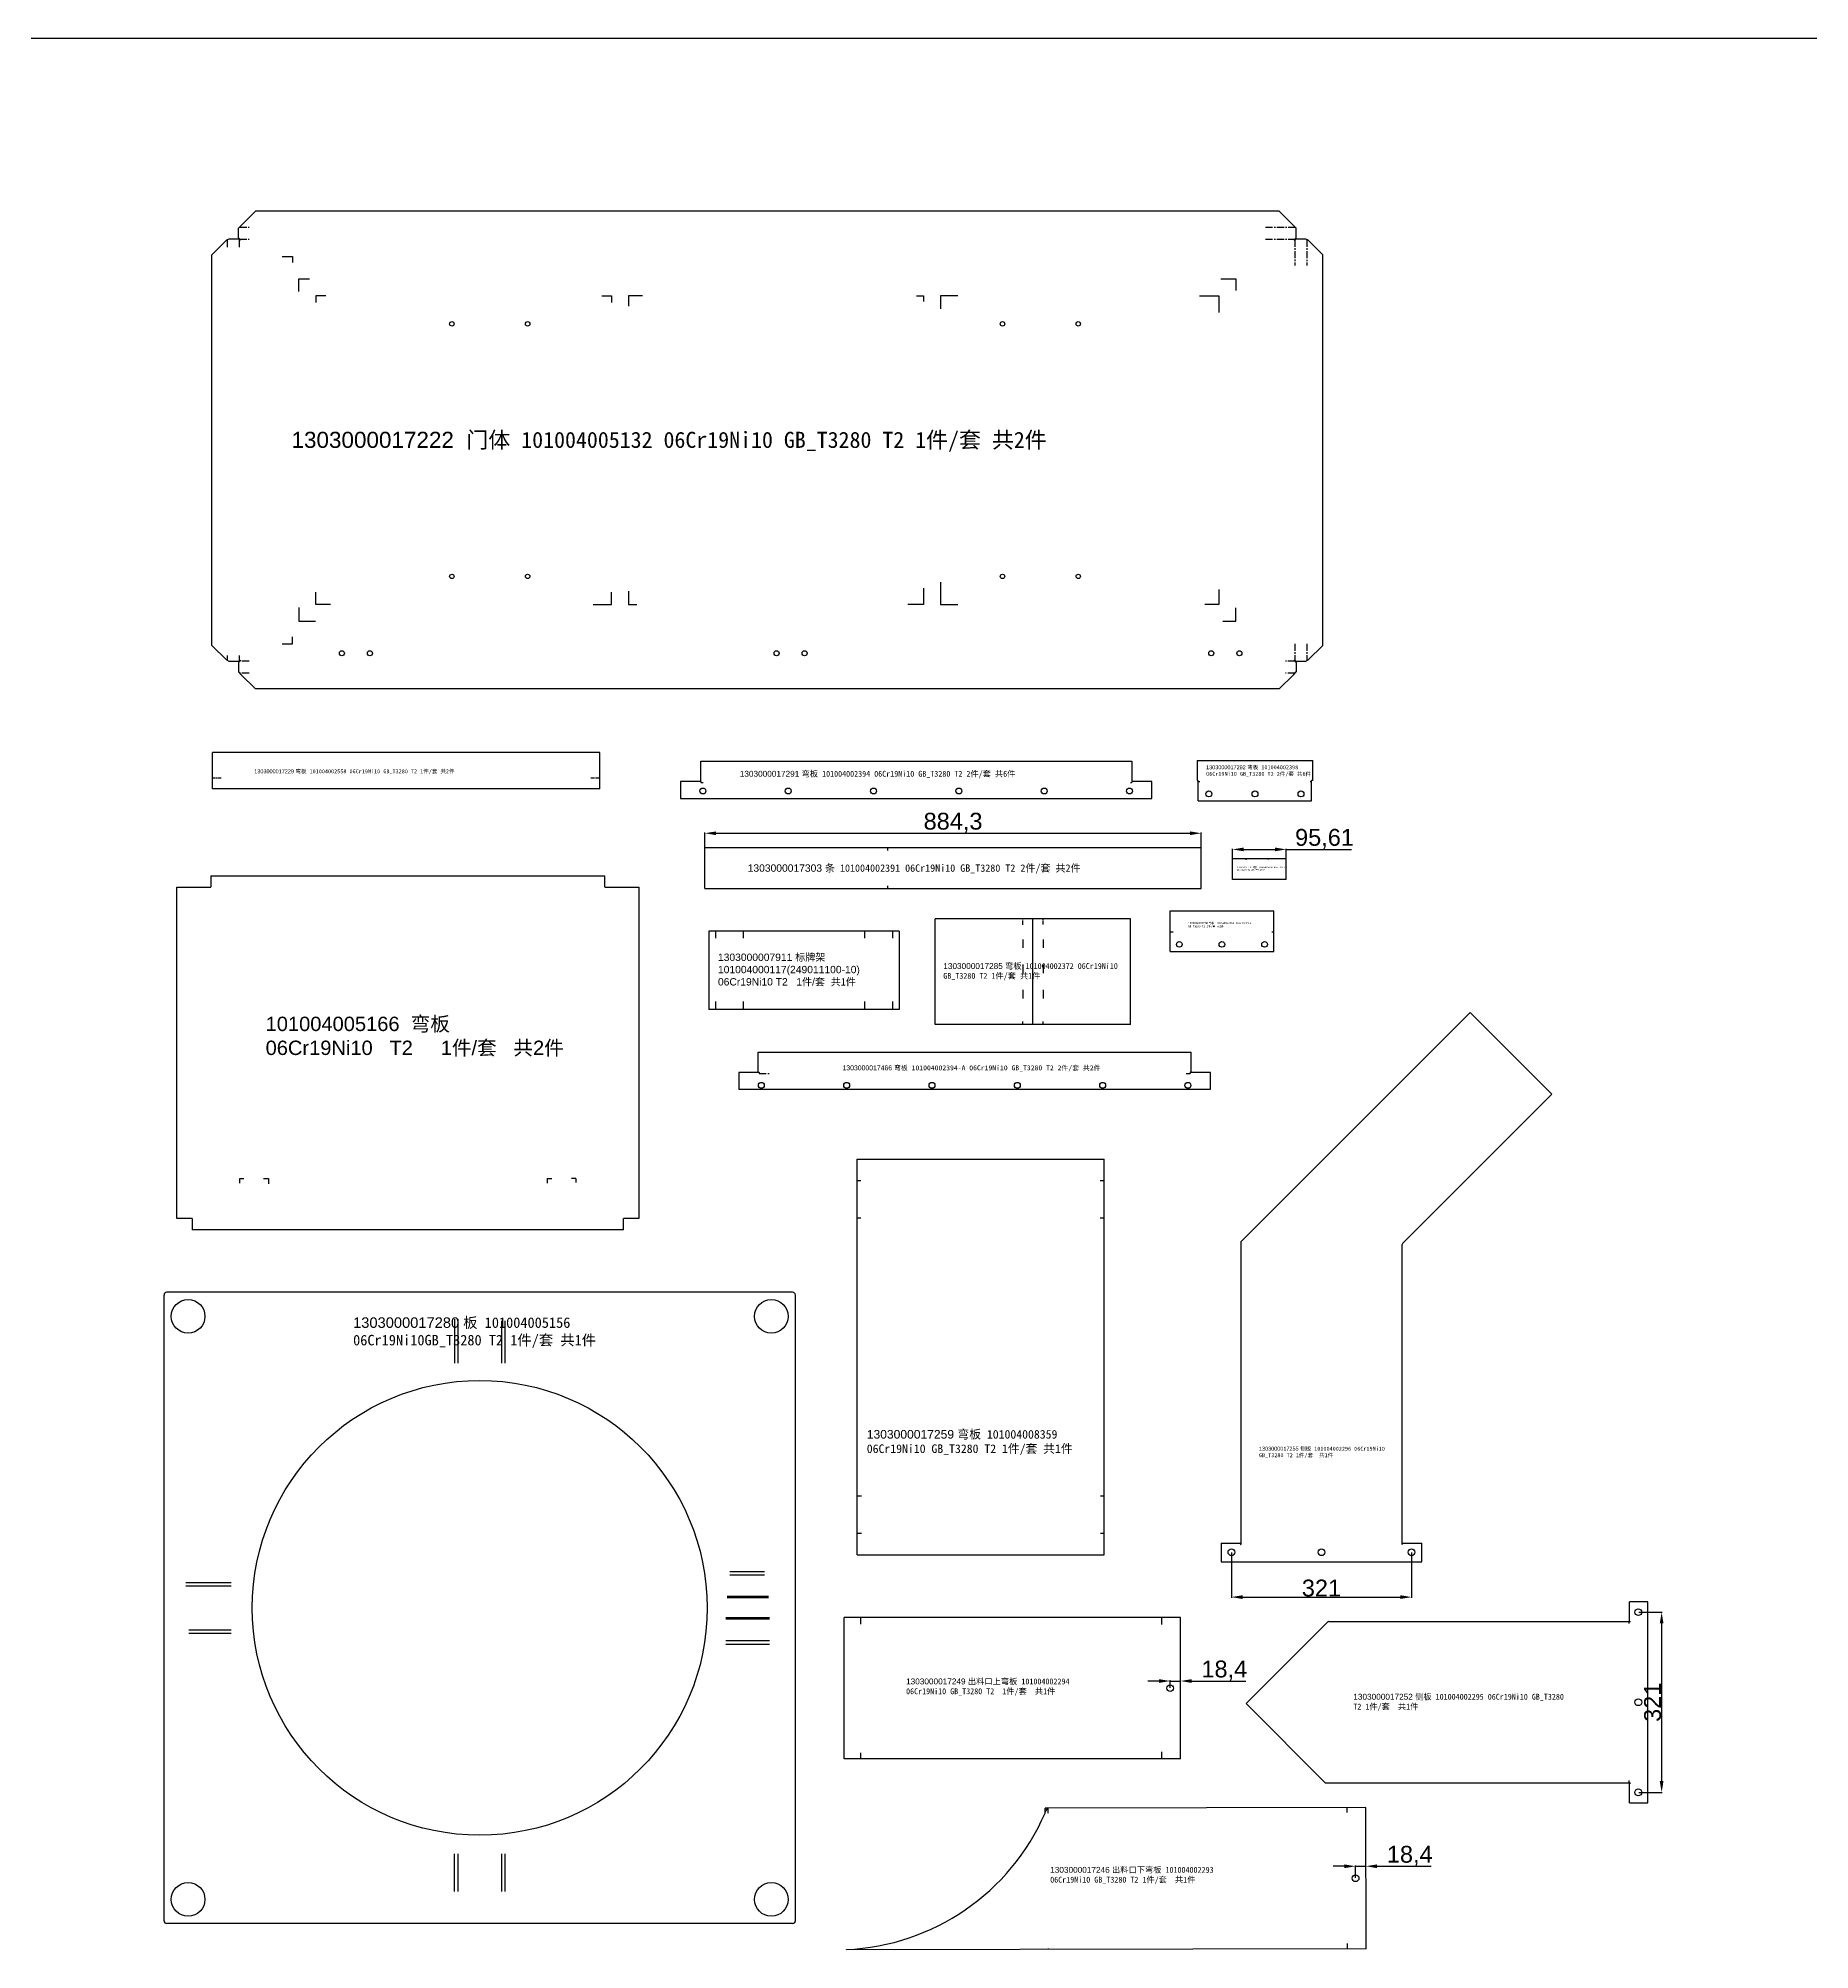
# Model space of a CAD drawing. Extents: x -57734 to 163356, y 2186 to 37537.
# Drawn here: x -12649 to -9493, y 21829 to 25236 of the extents above; entities that cross this region are included whole.
import ezdxf

# ---------------------------------------------------------------- set-up
doc = ezdxf.new("R2010")
doc.units = 0
doc.linetypes.add('CENTER', pattern=[10.16, 6.35, -1.27, 1.27, -1.27])
doc.linetypes.add('CENTERX2', pattern=[20.32, 12.7, -2.54, 2.54, -2.54])
doc.layers.get('0').update_dxf_attribs({"linetype": 'CONTINUOUS'})
doc.layers.get('DEFPOINTS').update_dxf_attribs({"linetype": 'CONTINUOUS'})
doc.styles.get("Standard").update_dxf_attribs({"font": 'arial.ttf'})
doc.dimstyles.new('0000', dxfattribs={"dimtxt": 30, "dimasz": 20, "dimexe": 1.25, "dimexo": 0.625, "dimtad": 1, "dimtxsty": 'STANDARD', "dimcen": 2.5, "dimazin": 3, "dimtfac": 1, "dimtmove": 0, "dimatfit": 3})

# ---------------------------------------------------------------- blocks, each defined once
blk = doc.blocks.new('1303000017222__门体_10100400')
at = {"color": 7, "linetype": 'CONTINUOUS'}
for p, q in [((-12288.3, 24901.2), (-12292.3, 24896.9)), ((-12262.3, 24927.2), (-12288.3, 24901.2)), ((-10412.4, 24901.2), (-10438.4, 24927.2)), ((-10408.3, 24896.9), (-10412.4, 24901.2)), ((-12313.9, 24875.6), (-12339.9, 24849.6)), ((-12309.6, 24877.5), (-12313.9, 24875.6)), ((-12292.6, 24877.5), (-12309.6, 24877.5)), ((-12288.3, 24875.6), (-12292.6, 24877.5)), ((-12292.3, 24879.9), (-12292.3, 24896.9)), ((-12292.3, 24879.9), (-12288.3, 24875.6)), ((-10412.3, 24875.6), (-10408.3, 24879.9)), ((-10408, 24877.5), (-10412.3, 24875.6)), ((-10408.3, 24879.9), (-10408.3, 24896.9)), ((-10391, 24877.5), (-10408, 24877.5)), ((-10386.7, 24875.6), (-10391, 24877.5)), ((-10360.7, 24849.6), (-10386.7, 24875.6)), ((-12339.9, 24153.7), (-12313.9, 24127.7)), ((-10386.7, 24127.7), (-10360.7, 24153.7)), ((-12313.9, 24127.7), (-12309.6, 24125.7)), ((-12309.6, 24125.7), (-12292.6, 24125.7)), ((-12292.6, 24125.7), (-12288.3, 24127.6)), ((-12288.3, 24127.6), (-12292.3, 24123.3)), ((-12292.3, 24123.3), (-12292.3, 24106.3)), ((-10408.3, 24123.3), (-10412.3, 24127.6)), ((-10412.3, 24127.6), (-10408, 24125.7)), ((-10408.3, 24123.3), (-10408.3, 24106.3)), ((-10408, 24125.7), (-10391, 24125.7)), ((-10391, 24125.7), (-10386.7, 24127.7)), ((-12292.3, 24106.3), (-12288.3, 24102)), ((-12288.3, 24102), (-12262.3, 24076)), ((-10438.4, 24076), (-10412.4, 24102)), ((-10412.4, 24102), (-10408.3, 24106.3))]:
    blk.add_line(p, q, dxfattribs=at)
at = {"color": 7}
for p, q in [((-10438.4, 24927.2), (-12262.3, 24927.2)), ((-12339.9, 24153.7), (-12339.9, 24849.6)), ((-10360.7, 24153.7), (-10360.7, 24849.6)), ((-10438.4, 24076), (-12262.3, 24076))]:
    blk.add_line(p, q, dxfattribs=at)
at = {"color": 6, "linetype": 'CENTERX2'}
for p, q in [((-12311.8, 24863.1), (-12311.8, 24876.5)), ((-12290.5, 24863.1), (-12290.5, 24876.6)), ((-12290.3, 24899.1), (-12273.6, 24899.1)), ((-12290.3, 24877.8), (-12273.6, 24877.8)), ((-10462.7, 24899.1), (-10410.4, 24899.1)), ((-10462.7, 24877.8), (-10410.3, 24877.8)), ((-10410.2, 24876.6), (-10410.2, 24830.8)), ((-10388.9, 24876.5), (-10388.9, 24830.8)), ((-10410.2, 24156.6), (-10410.2, 24126.7)), ((-10388.9, 24156.6), (-10388.9, 24126.7)), ((-12311.8, 24126.7), (-12311.8, 24135.7)), ((-12290.5, 24126.7), (-12290.5, 24135.7)), ((-12273.6, 24125.5), (-12290.3, 24125.5)), ((-10410.3, 24125.5), (-10426.8, 24125.5)), ((-12273.6, 24104.2), (-12290.3, 24104.2)), ((-10410.4, 24104.2), (-10426.8, 24104.2))]:
    blk.add_line(p, q, dxfattribs=at)
at = {"color": 6, "linetype": 'CONTINUOUS'}
for p, q in [((-12214.7, 24846.6), (-12196.3, 24846.6)), ((-12196.3, 24846.6), (-12196.3, 24836)), ((-12184.8, 24784.2), (-12184.8, 24806.6)), ((-12184.8, 24806.6), (-12165.7, 24806.6)), ((-10542.1, 24806.6), (-10515.8, 24806.6)), ((-10515.8, 24806.6), (-10515.8, 24786)), ((-12136.6, 24776.6), (-12154.8, 24776.6)), ((-12154.8, 24776.6), (-12154.8, 24764.6)), ((-11645.4, 24776.6), (-11627.8, 24776.6)), ((-11627.8, 24776.6), (-11627.8, 24764.6)), ((-11572.9, 24776.6), (-11597.8, 24776.6)), ((-11597.8, 24776.6), (-11597.8, 24757.9)), ((-11084.7, 24776.6), (-11071.8, 24776.6)), ((-11071.8, 24776.6), (-11071.8, 24766.7)), ((-11011, 24776.6), (-11041.8, 24776.6)), ((-11041.8, 24776.6), (-11041.8, 24753.6)), ((-10580.3, 24776.6), (-10545.8, 24776.6)), ((-10545.8, 24776.6), (-10545.8, 24746.6)), ((-11071.8, 24255.5), (-11071.8, 24226.5)), ((-11041.8, 24266.3), (-11041.8, 24226.6)), ((-12184.8, 24221.3), (-12184.8, 24196.6)), ((-12154.8, 24226.6), (-12154.8, 24248.8)), ((-12128.8, 24226.6), (-12154.8, 24226.6)), ((-11660.6, 24226.6), (-11627.8, 24226.5)), ((-11627.8, 24226.5), (-11627.8, 24248.8)), ((-11597.8, 24250.5), (-11597.8, 24226.6)), ((-11597.8, 24226.6), (-11582.6, 24226.6)), ((-11071.8, 24226.5), (-11099.9, 24226.6)), ((-11041.8, 24226.6), (-11011, 24226.6)), ((-10545.8, 24226.6), (-10571, 24226.6)), ((-10545.8, 24253.1), (-10545.8, 24226.6)), ((-10515.8, 24196.6), (-10515.8, 24220.5)), ((-12184.8, 24196.6), (-12155.5, 24196.6)), ((-10538.9, 24196.6), (-10515.8, 24196.6)), ((-12214.7, 24156.6), (-12196.3, 24156.6)), ((-12196.3, 24156.6), (-12196.3, 24168.9))]:
    blk.add_line(p, q, dxfattribs=at)
at = {"color": 7, "linetype": 'CONTINUOUS'}
for centre, radius in [((-11912.3, 24726.6), 4), ((-11912.3, 24726.6), 4), ((-11777.3, 24726.6), 4), ((-11777.3, 24726.6), 4), ((-10931.3, 24726.6), 4), ((-10931.3, 24726.6), 4), ((-10796.3, 24726.6), 4), ((-10796.3, 24726.6), 4), ((-11912.3, 24276.6), 4), ((-11912.3, 24276.6), 4), ((-11777.3, 24276.6), 4), ((-11777.3, 24276.6), 4), ((-10931.3, 24276.6), 4), ((-10931.3, 24276.6), 4), ((-10796.3, 24276.6), 4), ((-10796.3, 24276.6), 4), ((-12108.3, 24139.6), 4.5), ((-12108.3, 24139.6), 4.5), ((-12058.3, 24139.6), 4.5), ((-12058.3, 24139.6), 4.5), ((-11333.8, 24139.6), 4.5), ((-11333.8, 24139.6), 4.5), ((-11283.8, 24139.6), 4.5), ((-11283.8, 24139.6), 4.5), ((-10559.3, 24139.6), 4.5), ((-10559.3, 24139.6), 4.5), ((-10509.3, 24139.6), 4.5), ((-10509.3, 24139.6), 4.5)]:
    blk.add_circle(centre, radius, dxfattribs=at)
at = {"color": 1, "insert": (-12198.1, 24534.3), "char_height": 28.6601, "width": 1631.516, "attachment_point": 1}
blk.add_mtext('{\\C3;1303000017222  \\fSimSun|b0|i0|c134|p2;门体 \\Ftxt|c134;101004005132 06Cr19Ni10 GB_T3280 T2 1\\fSimSun|b0|i0|c134|p2;件\\Ftxt|c134;/\\fSimSun|b0|i0|c134|p2;套\\Ftxt|c134; \\fSimSun|b0|i0|c134|p2;共\\Ftxt|c134;2\\fSimSun|b0|i0|c134|p2;件}', dxfattribs=at)
blk = doc.blocks.new('1303000017229_弯板')
at = {"color": 7}
for p, q in [((694.7, -280.1), (4.7, -280.1)), ((4.7, -345), (4.7, -280.1)), ((694.7, -345), (694.7, -280.1)), ((694.7, -345), (4.7, -345))]:
    blk.add_line(p, q, dxfattribs=at)
at = {"color": 6, "linetype": 'CENTER'}
for p, q in [((20.3, -325.6), (4.7, -325.6)), ((694.7, -325.6), (679, -325.6))]:
    blk.add_line(p, q, dxfattribs=at)
at = {"color": 1, "insert": (79.2, -310.1), "char_height": 7, "width": 404.711, "attachment_point": 1}
blk.add_mtext('{\\C3;1303000017229 \\fSimSun|b0|i0|c134|p2;弯板 \\Ftxt|c134;101004002558 06Cr19Ni10 GB_T3280 T2 1\\fSimSun|b0|i0|c134|p2;件\\Ftxt|c134;/\\fSimSun|b0|i0|c134|p2;套\\Ftxt|c134; \\fSimSun|b0|i0|c134|p2;共\\Ftxt|c134;2\\fSimSun|b0|i0|c134|p2;件}', dxfattribs=at)
blk = doc.blocks.new('101004005166__弯板')
at = {"color": 7, "linetype": 'CONTINUOUS'}
for p, q in [((-30313.1, 810.6), (-30313.1, 1400.6)), ((-30313.1, 1400.6), (-30252.9, 1400.6)), ((-30252.9, 1400.6), (-30252.9, 1401.2)), ((-30252.5, 1420.9), (-29550.5, 1420.9)), ((-30252.5, 1420.9), (-30252.5, 1401.2)), ((-29550.5, 1401.2), (-29550.5, 1420.9)), ((-29550.1, 1400.6), (-29550.1, 1401.2)), ((-29550.1, 1400.6), (-29490, 1400.6)), ((-29490, 1400.6), (-29490, 810.6)), ((-30285.5, 810.6), (-30313.1, 810.6)), ((-30285.5, 810.6), (-30285.5, 790.3)), ((-29517.5, 790.3), (-30285.5, 790.3)), ((-29490, 810.6), (-29517.5, 810.6)), ((-29517.5, 790.3), (-29517.5, 810.6))]:
    blk.add_line(p, q, dxfattribs=at)
at = {"color": 6, "linetype": 'CONTINUOUS'}
for p, q in [((-30201, 873.6), (-30201, 881.6)), ((-30201, 881.6), (-30193.5, 881.6)), ((-30158.4, 881.6), (-30150, 881.6)), ((-30150, 881.6), (-30150, 872.1)), ((-29653, 881.6), (-29653, 873.6)), ((-29653, 881.6), (-29644.9, 881.6)), ((-29602, 881.6), (-29609.7, 881.6)), ((-29602, 881.6), (-29602, 874.6))]:
    blk.add_line(p, q, dxfattribs=at)
at = {"color": 7, "linetype": 'CONTINUOUS'}
for centre in [(-30252.7, 1401.2), (-29550.3, 1401.2)]:
    blk.add_arc(centre, 0.2, 180, 0, dxfattribs=at)
at = {"color": 2, "insert": (-30154.9, 1170), "char_height": 25.6, "width": 551.231, "attachment_point": 1}
blk.add_mtext('101004005166  {\\fSimSun|b0|i0|c134|p2;弯板  } 06Cr19Ni10   T2     1{\\fSimSun|b0|i0|c134|p2;件}/{\\fSimSun|b0|i0|c134|p2;套}   {\\fSimSun|b0|i0|c134|p2;共}2{\\fSimSun|b0|i0|c134|p2;件}', dxfattribs=at)
blk = doc.blocks.new('1303000017292_弯板_101004002')
at = {"color": 7}
for p, q in [((-103, 40), (103, 40)), ((103, 4), (103, 40)), ((-101, -32.3), (101, -32.3))]:
    blk.add_line(p, q, dxfattribs=at)
blk.add_line((-103, 40), (-103, 4))
at = {"color": 7, "linetype": 'CONTINUOUS'}
for p, q in [((-103, 4), (-101, 4)), ((-101, -32.3), (-101, 4)), ((103, 4), (101, 4)), ((101, -32.3), (101, 4))]:
    blk.add_line(p, q, dxfattribs=at)
at = {"color": 6, "linetype": 'CENTER'}
for p, q in [((-98, 1.8), (-101, 1.8)), ((101, 1.8), (98.2, 1.8))]:
    blk.add_line(p, q, dxfattribs=at)
at = {"color": 7, "linetype": 'CONTINUOUS'}
for centre in [(-82, -19.8), (0, -19.8), (82, -19.8)]:
    blk.add_circle(centre, 5.25, dxfattribs=at)
at = {"insert": (-87.1, 31.2), "char_height": 7, "width": 186.535, "attachment_point": 1}
blk.add_mtext('{\\C3;1303000017292 \\fSimSun|b0|i0|c134|p2;弯板 \\Ftxt|c134;101004002398 06Cr19Ni10 GB_T3280 T2 2\\fSimSun|b0|i0|c134|p2;件\\Ftxt|c134;/\\fSimSun|b0|i0|c134|p2;套\\Ftxt|c134; \\fSimSun|b0|i0|c134|p2;共\\Ftxt|c134;6\\fSimSun|b0|i0|c134|p2;件}', dxfattribs=at)
blk = doc.blocks.new('1303000017291_弯板_101004002')
at = {"color": 7}
for p, q in [((-384, 51.3), (384, 51.3)), ((-420, 15), (-420, -15)), ((420, -15), (420, 15)), ((-420, -15), (420, -15))]:
    blk.add_line(p, q, dxfattribs=at)
at = {"color": 7, "linetype": 'CONTINUOUS'}
for p, q in [((-384, 15), (-384, 51.3)), ((384, 51.3), (384, 15)), ((-384, 15), (-420, 15)), ((420, 15), (384, 15))]:
    blk.add_line(p, q, dxfattribs=at)
at = {"color": 1}
for p, q in [((-384, 15), (-384, 13.2)), ((384, 15), (384, 13.2))]:
    blk.add_line(p, q, dxfattribs=at)
at = {"color": 6, "linetype": 'CENTERX2'}
for p, q in [((-384, 13.2), (-379.6, 13.2)), ((381.7, 13.2), (384, 13.2))]:
    blk.add_line(p, q, dxfattribs=at)
at = {"color": 7, "linetype": 'CONTINUOUS'}
for centre in [(-380, -2), (-228, -2), (-76, -2), (76, -2), (228, -2), (380, -2)]:
    blk.add_circle(centre, 5.25, dxfattribs=at)
at = {"insert": (-314.4, 34), "char_height": 10.5, "width": 604.265, "attachment_point": 1}
blk.add_mtext('{\\C3;1303000017291 \\fSimSun|b0|i0|c134|p2;弯板 \\Ftxt|c134;101004002394 06Cr19Ni10 GB_T3280 T2 2\\fSimSun|b0|i0|c134|p2;件\\Ftxt|c134;/\\fSimSun|b0|i0|c134|p2;套\\Ftxt|c134; \\fSimSun|b0|i0|c134|p2;共\\Ftxt|c134;6\\fSimSun|b0|i0|c134|p2;件}', dxfattribs=at)
blk = doc.blocks.new('1303000017303_条')
at = {"color": 7}
for p, q in [((-324.3, 36.5), (560, 36.5)), ((-324.3, -36.5), (-324.3, 36.5)), ((560, -36.5), (560, 36.5)), ((-324.3, -36.5), (560, -36.5))]:
    blk.add_line(p, q, dxfattribs=at)
at = {"color": 6, "linetype": 'CENTER'}
for p, q in [((1.8, 31.1), (1.8, 36.5)), ((1.8, -36.5), (1.8, -31.8))]:
    blk.add_line(p, q, dxfattribs=at)
at = {"insert": (-248.1, 6.3), "char_height": 13.125, "width": 735.101, "attachment_point": 1}
blk.add_mtext('{\\C3;1303000017303 \\fSimSun|b0|i0|c134|p2;条 \\Ftxt|c134;101004002391 06Cr19Ni10 GB_T3280 T2 2\\fSimSun|b0|i0|c134|p2;件\\Ftxt|c134;/\\fSimSun|b0|i0|c134|p2;套\\Ftxt|c134; \\fSimSun|b0|i0|c134|p2;共\\Ftxt|c134;2\\fSimSun|b0|i0|c134|p2;件}', dxfattribs=at)
blk = doc.blocks.new('1303000017244_弯板')
at = {"color": 7}
for p, q in [((114.1, 12.7), (18.5, 12.7)), ((18.5, -24.3), (18.5, 12.7)), ((114.1, -24.3), (114.1, 12.7)), ((114.1, -24.3), (18.5, -24.3))]:
    blk.add_line(p, q, dxfattribs=at)
at = {"color": 6, "linetype": 'CENTER'}
for p, q in [((42.7, 10.8), (42.7, 12.7)), ((82, 12.7), (82, 11.1)), ((42.7, -24.3), (42.7, -22.8)), ((82, -22.8), (82, -24.3))]:
    blk.add_line(p, q, dxfattribs=at)
at = {"insert": (26.3, -1.2), "char_height": 2.7245, "width": 88.194, "attachment_point": 1}
blk.add_mtext('{\\C3;1303000017244 \\fSimSun|b0|i0|c134|p2;弯板 \\Ftxt|c134;101004005168 06Cr19Ni10 GB_T3280 T2 2\\fSimSun|b0|i0|c134|p2;件\\Ftxt|c134;/\\fSimSun|b0|i0|c134|p2;套共\\Ftxt|c134;2\\fSimSun|b0|i0|c134|p2;+2件}', dxfattribs=at)
blk = doc.blocks.new('101004000117_标牌架')
at = {"color": 7, "linetype": 'CONTINUOUS'}
for p, q in [((13190.6, 2039.8), (13190.6, 1899.8)), ((13529.8, 2039.8), (13190.6, 2039.8)), ((13529.8, 2039.8), (13529.8, 1899.8)), ((13529.8, 1899.8), (13190.6, 1899.8))]:
    blk.add_line(p, q, dxfattribs=at)
at = {"color": 6, "linetype": 'CENTERX2'}
for p, q in [((13202.7, 2039.8), (13202.7, 2026)), ((13252, 2039.8), (13252, 2026)), ((13468.3, 2039.8), (13468.3, 2026)), ((13517.7, 2039.8), (13517.7, 2026)), ((13202.7, 1914.2), (13202.7, 1899.8)), ((13252, 1914.2), (13252, 1899.8)), ((13468.3, 1914.2), (13468.3, 1899.8)), ((13517.7, 1914.2), (13517.7, 1899.8))]:
    blk.add_line(p, q, dxfattribs=at)
at = {"color": 3, "insert": (13207, 1999.6), "char_height": 13.125, "width": 296.25, "attachment_point": 1}
blk.add_mtext('1303000007911 {\\fSimSun|b0|i0|c134|p2;标牌架} 101004000117(249011100-10)\\P06Cr19Ni10 T2   1{\\fSimSun|b0|i0|c134|p2;件}/{\\fSimSun|b0|i0|c134|p2;套}  {\\fSimSun|b0|i0|c134|p2;共1件}', dxfattribs=at)
blk = doc.blocks.new('1303000017285_弯板_101004002')
at = {"color": 7}
for p, q in [((6496.4, 10797.7), (6148.4, 10797.7)), ((6148.4, 10609.7), (6148.4, 10797.7)), ((6496.4, 10609.7), (6496.4, 10797.7)), ((6496.4, 10609.7), (6148.4, 10609.7))]:
    blk.add_line(p, q, dxfattribs=at)
at = {"color": 6, "linetype": 'CENTER'}
for p, q in [((6304.3, 10787.1), (6304.3, 10797.7)), ((6340.6, 10787.8), (6340.6, 10797.7)), ((6304.3, 10609.7), (6304.3, 10615.2)), ((6340.6, 10609.7), (6340.6, 10615.2))]:
    blk.add_line(p, q, dxfattribs=at)
at = {"color": 1}
for p, q in [((6322.4, 10609.7), (6322.4, 10797.7)), ((6304.3, 10761.2), (6304.3, 10746.2)), ((6340.6, 10761.2), (6340.6, 10746.2)), ((6304.3, 10716.2), (6304.3, 10701.2)), ((6340.6, 10716.2), (6340.6, 10701.2)), ((6304.3, 10671.2), (6304.3, 10656.2)), ((6340.6, 10671.2), (6340.6, 10656.2))]:
    blk.add_line(p, q, dxfattribs=at)
at = {"insert": (6162.8, 10719), "char_height": 10.5, "width": 322.66, "attachment_point": 1}
blk.add_mtext('{\\C3;1303000017285 \\fSimSun|b0|i0|c134|p2;弯板 \\Ftxt|c134;101004002372 06Cr19Ni10 GB_T3280 T2 1\\fSimSun|b0|i0|c134|p2;件\\Ftxt|c134;/\\fSimSun|b0|i0|c134|p2;套\\Ftxt|c134; \\fSimSun|b0|i0|c134|p2;共\\Ftxt|c134;1\\fSimSun|b0|i0|c134|p2;件}', dxfattribs=at)
blk = doc.blocks.new('1303000017280_板_1010040051')
at = {"color": 7}
for p, q in [((-562.5, -557.5), (-562.5, 557.5)), ((557.5, 562.5), (-557.5, 562.5)), ((562.5, -557.5), (562.5, 557.5)), ((557.5, -562.5), (-557.5, -562.5))]:
    blk.add_line(p, q, dxfattribs=at)
at = {"color": 6, "linetype": 'CONTINUOUS'}
for p, q in [((-45, 514.3), (-45, 435.9)), ((-39, 514.3), (-39, 435.9)), ((39, 511.4), (39, 435.9)), ((45, 511.4), (45, 435.9)), ((-523.5, 45), (-442.8, 45)), ((-523.5, 39), (-442.8, 39)), ((445.3, 65), (507.2, 65)), ((445.3, 59), (507.2, 59)), ((514.6, 20), (441, 20)), ((514.6, 18), (441, 18)), ((516.1, -18), (438.4, -18)), ((516.1, -20), (438.4, -20)), ((-518.2, -39), (-442.8, -39)), ((-518.2, -45), (-442.8, -45)), ((516.1, -59), (438.4, -59)), ((516.1, -65), (438.4, -65)), ((-45, -505.4), (-45, -438.4)), ((-39, -438.4), (-39, -505.4)), ((39, -438.4), (39, -505.4)), ((45, -438.4), (45, -505.4))]:
    blk.add_line(p, q, dxfattribs=at)
at = {"color": 7, "linetype": 'CONTINUOUS'}
for centre, radius in [((-519.5, 519.5), 30), ((519.5, 519.5), 30), ((0, 0), 405.2), ((-519.5, -519.5), 30), ((519.5, -519.5), 30)]:
    blk.add_circle(centre, radius, dxfattribs=at)
for centre, start, end in [((-557.5, 557.5), 90, 180), ((557.5, 557.5), 0, 90), ((-557.5, -557.5), 180, 270), ((557.5, -557.5), 270, 0)]:
    blk.add_arc(centre, 5, start, end, dxfattribs=at)
at = {"insert": (-225.6, 517.7), "char_height": 18.7059, "width": 560.587, "attachment_point": 1}
blk.add_mtext('{\\C3;1303000017280 \\fSimSun|b0|i0|c134|p2;板 \\Ftxt|c134;101004005156 06Cr19Ni10GB_T3280 T2 1\\fSimSun|b0|i0|c134|p2;件\\Ftxt|c134;/\\fSimSun|b0|i0|c134|p2;套\\Ftxt|c134; \\fSimSun|b0|i0|c134|p2;共\\Ftxt|c134;1\\fSimSun|b0|i0|c134|p2;件}', dxfattribs=at)
blk = doc.blocks.new('1303000017296_弯板')
at = {"color": 7}
for p, q in [((-92.5, 40), (92.5, 40)), ((-92.5, -32.3), (-92.5, 40)), ((92.5, -32.3), (92.5, 40)), ((-92.5, -32.3), (92.5, -32.3))]:
    blk.add_line(p, q, dxfattribs=at)
at = {"color": 6, "linetype": 'CENTER'}
for p, q in [((-87, 1.8), (-92.5, 1.8)), ((92.5, 1.8), (88.8, 1.8))]:
    blk.add_line(p, q, dxfattribs=at)
at = {"color": 7, "linetype": 'CONTINUOUS'}
for centre in [(-76, -19.8), (0, -19.8), (76, -19.8)]:
    blk.add_circle(centre, 5, dxfattribs=at)
at = {"insert": (-60.1, 19.9), "char_height": 3.5, "width": 112.33, "attachment_point": 1}
blk.add_mtext('{\\C3;1303000017296 \\fSimSun|b0|i0|c134|p2;弯板 \\Ftxt|c134;101004002393 06Cr19Ni10 GB_T3280 T2 2\\fSimSun|b0|i0|c134|p2;件\\Ftxt|c134;/\\fSimSun|b0|i0|c134|p2;套\\Ftxt|c134; \\fSimSun|b0|i0|c134|p2;共\\Ftxt|c134;2\\fSimSun|b0|i0|c134|p2;件}', dxfattribs=at)
blk = doc.blocks.new('1303000017466_弯板_101004002')
at = {"color": 7, "linetype": 'CONTINUOUS'}
for p, q in [((-386, 15.3), (-386, 51.3)), ((386, 15.3), (386, 51.3)), ((-420, 15), (-420, -15)), ((-384, 15), (-420, 15)), ((-386, 15.3), (-384, 15.3)), ((-384, 15), (-384, 15.3)), ((386, 15.3), (384, 15.3)), ((384, 15.3), (384, 15)), ((420, 15), (384, 15)), ((420, -15), (420, 15))]:
    blk.add_line(p, q, dxfattribs=at)
blk.add_line((-386, 51.3), (386, 51.3))
at = {"color": 1}
for p, q in [((-384, 15), (-384, 13.2)), ((384, 15), (384, 13.2))]:
    blk.add_line(p, q, dxfattribs=at)
at = {"color": 6, "linetype": 'CENTERX2'}
for p, q in [((-384, 13.2), (-364.3, 13.2)), ((376.8, 13.2), (384, 13.2))]:
    blk.add_line(p, q, dxfattribs=at)
at = {"color": 7}
blk.add_line((-420, -15), (420, -15), dxfattribs=at)
at = {"color": 7, "linetype": 'CONTINUOUS'}
for centre in [(-380, -8), (-228, -8), (-76, -8), (76, -8), (228, -8), (380, -8)]:
    blk.add_circle(centre, 5.25, dxfattribs=at)
at = {"insert": (-235.4, 27.6), "char_height": 8.75, "width": 532.237, "attachment_point": 1}
blk.add_mtext('{\\C3;1303000017466 \\fSimSun|b0|i0|c134|p2;弯板 \\Ftxt|c134;101004002394-A 06Cr19Ni10 GB_T3280 T2 2\\fSimSun|b0|i0|c134|p2;件\\Ftxt|c134;/\\fSimSun|b0|i0|c134|p2;套\\Ftxt|c134; \\fSimSun|b0|i0|c134|p2;共\\Ftxt|c134;2\\fSimSun|b0|i0|c134|p2;件}', dxfattribs=at)
blk = doc.blocks.new('1303000017259_弯板')
at = {"color": 7}
for p, q in [((-220, -352.6), (-220, 352.6)), ((-220, 352.6), (220, 352.6)), ((220, -352.6), (220, 352.6)), ((-220, -352.6), (220, -352.6))]:
    blk.add_line(p, q, dxfattribs=at)
at = {"color": 6, "linetype": 'CENTER'}
for p, q in [((-220, 314.5), (-212.6, 314.5)), ((212.7, 314.5), (220, 314.5)), ((-220, 248.2), (-212.6, 248.2)), ((212.8, 248.2), (220, 248.2)), ((-212.6, -248.2), (-220, -248.2)), ((220, -248.2), (213.4, -248.2)), ((-212.6, -314.5), (-220, -314.5)), ((220, -314.5), (213.5, -314.5))]:
    blk.add_line(p, q, dxfattribs=at)
at = {"insert": (-203, -130.1), "char_height": 15.3978, "width": 407.237, "attachment_point": 1}
blk.add_mtext('{\\C3;1303000017259 \\fSimSun|b0|i0|c134|p2;弯板 \\Ftxt|c134;101004008359 06Cr19Ni10 GB_T3280 T2 1\\fSimSun|b0|i0|c134|p2;件\\Ftxt|c134;/\\fSimSun|b0|i0|c134|p2;套\\Ftxt|c134; \\fSimSun|b0|i0|c134|p2;共\\Ftxt|c134;1\\fSimSun|b0|i0|c134|p2;件}', dxfattribs=at)
blk = doc.blocks.new('1303000017246_出料口下弯板_10100')
at = {"color": 7}
for p, q in [((574.4, 94), (574.4, 103.2)), ((578.3, 103.2), (574.4, 103.2)), ((1145.9, 104.1), (578.3, 103.2)), ((1146.3, -147.9), (1145.9, 104.1)), ((1146.3, -147.9), (220.5, -149.4))]:
    blk.add_line(p, q, dxfattribs=at)
at = {"color": 6, "linetype": 'CENTERX2'}
for p, q in [((579.6, 103.2), (579.6, 94)), ((579.6, 103.2), (579.6, 94)), ((1112.8, 95.3), (1112.7, 104)), ((580, -147.4), (580, -148.8)), ((1113.1, -148), (1113.1, -137.9))]:
    blk.add_line(p, q, dxfattribs=at)
at = {"color": 7, "linetype": 'CONTINUOUS'}
blk.add_line((220.5, -149.4), (220.5, -149), dxfattribs=at)
blk.add_circle((1127.7, -21.9), 6, dxfattribs=at)
at = {"color": 6, "linetype": 'CONTINUOUS'}
blk.add_arc((202.9, 255.8), 405.2, 336.459, 337.8749, dxfattribs=at)
at = {"color": 7, "linetype": 'CONTINUOUS'}
blk.add_arc((202.9, 255.8), 405.2, 272.4975, 336.459, dxfattribs=at)
at = {"insert": (583.6, -1.7), "char_height": 10.5, "width": 340.677, "attachment_point": 1}
blk.add_mtext('{\\C3;1303000017246 \\fSimSun|b0|i0|c134|p2;出料口下弯板 \\Ftxt|c134;101004002293 06Cr19Ni10 GB_T3280 T2 1\\fSimSun|b0|i0|c134|p2;件\\Ftxt|c134;/\\fSimSun|b0|i0|c134|p2;套\\Ftxt|c134;  \\fSimSun|b0|i0|c134|p2;共\\Ftxt|c134;1\\fSimSun|b0|i0|c134|p2;件}', dxfattribs=at)
blk = doc.blocks.new('*D207')
at = {"color": 0}
for p, q in [((-10322.2, 21978.1), (-10342.2, 21978.1)), ((-10302.2, 21957.3), (-10302.2, 21979.3)), ((-10302.2, 21978.1), (-10283.8, 21978.1)), ((-10283.8, 21957.3), (-10283.8, 21979.3)), ((-10263.8, 21978.1), (-10167.6, 21978.1))]:
    blk.add_line(p, q, dxfattribs=at)
for points in [[(-10322.2, 21981.4), (-10322.2, 21974.7), (-10302.2, 21978.1)], [(-10263.8, 21981.4), (-10263.8, 21974.7), (-10283.8, 21978.1)]]:
    blk.add_solid(points, dxfattribs=at)
at = {"layer": 'DEFPOINTS', "color": 0}
for p in [(-10283.8, 21978.1), (-10302.2, 21956.7), (-10283.8, 21956.7)]:
    blk.add_point(p, dxfattribs=at)
at = {"color": 0, "insert": (-10205.7, 21996.7), "char_height": 30, "attachment_point": 5}
blk.add_mtext('18,4', dxfattribs=at)
blk = doc.blocks.new('1303000017249_出料口上弯板_10100')
at = {"color": 7}
for p, q in [((5340.3, 9070.6), (4741.2, 9070.6)), ((4741.2, 8818.6), (4741.2, 9070.6)), ((5340.3, 8818.6), (5340.3, 9070.6)), ((5340.3, 8818.6), (4741.2, 8818.6))]:
    blk.add_line(p, q, dxfattribs=at)
at = {"color": 6, "linetype": 'CENTERX2'}
for p, q in [((4770.4, 9070.6), (4770.4, 9058.6)), ((5307.1, 9058.3), (5307.1, 9070.6)), ((4770.4, 8829.2), (4770.4, 8818.6)), ((5307.1, 8818.6), (5307.1, 8832.4))]:
    blk.add_line(p, q, dxfattribs=at)
at = {"color": 7, "linetype": 'CONTINUOUS'}
blk.add_circle((5321.9, 8944.6), 6, dxfattribs=at)
at = {"insert": (4851.4, 8961.9), "char_height": 10.5, "width": 345.26, "attachment_point": 1}
blk.add_mtext('{\\C3;1303000017249 \\fSimSun|b0|i0|c134|p2;出料口上弯板 \\Ftxt|c134;101004002294 06Cr19Ni10 GB_T3280 T2  1\\fSimSun|b0|i0|c134|p2;件\\Ftxt|c134;/\\fSimSun|b0|i0|c134|p2;套\\Ftxt|c134;  \\fSimSun|b0|i0|c134|p2;共\\Ftxt|c134;1\\fSimSun|b0|i0|c134|p2;件}', dxfattribs=at)
blk = doc.blocks.new('*D208')
at = {"color": 0}
for p, q in [((-10652.6, 22308.2), (-10672.6, 22308.2)), ((-10632.6, 22296), (-10632.6, 22309.4)), ((-10632.6, 22308.2), (-10614.2, 22308.2)), ((-10614.2, 22296), (-10614.2, 22309.4)), ((-10594.2, 22308.2), (-10498, 22308.2))]:
    blk.add_line(p, q, dxfattribs=at)
for points in [[(-10652.6, 22311.5), (-10652.6, 22304.8), (-10632.6, 22308.2)], [(-10594.2, 22311.5), (-10594.2, 22304.8), (-10614.2, 22308.2)]]:
    blk.add_solid(points, dxfattribs=at)
at = {"layer": 'DEFPOINTS', "color": 0}
for p in [(-10632.6, 22295.4), (-10614.2, 22308.2), (-10614.2, 22295.4)]:
    blk.add_point(p, dxfattribs=at)
at = {"color": 0, "insert": (-10536.1, 22326.8), "char_height": 30, "attachment_point": 5}
blk.add_mtext('18,4', dxfattribs=at)
blk = doc.blocks.new('1303000017252_侧板_101004002')
at = {"color": 7, "linetype": 'CONTINUOUS'}
for p, q in [((7277.6, 9445), (7277.6, 9479.9)), ((7310.6, 9479.9), (7277.6, 9479.9)), ((6594.7, 9298.6), (6740.4, 9444.3)), ((6741.8, 9444.9), (7279.6, 9444.9)), ((7277.6, 9445), (7279.6, 9445)), ((7279.6, 9444.9), (7279.6, 9445)), ((6736.3, 9157.1), (6594.7, 9298.6)), ((7279.6, 9157.1), (6736.3, 9157.1)), ((7277.6, 9122.1), (7277.6, 9157)), ((7277.6, 9157), (7279.6, 9157)), ((7279.6, 9157), (7279.6, 9157.1)), ((7277.6, 9122.1), (7310.6, 9122.1))]:
    blk.add_line(p, q, dxfattribs=at)
at = {"color": 7}
blk.add_line((7310.6, 9122.1), (7310.6, 9479.9), dxfattribs=at)
at = {"color": 6, "linetype": 'CENTERX2'}
for p, q in [((7277.5, 9441.3), (7277.5, 9444.9)), ((7277.5, 9157.1), (7277.5, 9161.6))]:
    blk.add_line(p, q, dxfattribs=at)
at = {"color": 7, "linetype": 'CONTINUOUS'}
for centre in [(7293.6, 9461.5), (7293.6, 9301), (7293.6, 9140.5)]:
    blk.add_circle(centre, 6, dxfattribs=at)
blk.add_arc((6741.8, 9442.9), 2, 90, 135, dxfattribs=at)
at = {"insert": (6785.8, 9316.1), "char_height": 10.5, "width": 382.643, "attachment_point": 1}
blk.add_mtext('{\\C3;1303000017252 \\fSimSun|b0|i0|c134|p2;侧板 \\Ftxt|c134;101004002295 06Cr19Ni10 GB_T3280 T2 1\\fSimSun|b0|i0|c134|p2;件\\Ftxt|c134;/\\fSimSun|b0|i0|c134|p2;套\\Ftxt|c134;  \\fSimSun|b0|i0|c134|p2;共\\Ftxt|c134;1\\fSimSun|b0|i0|c134|p2;件}', dxfattribs=at)
blk = doc.blocks.new('*D209')
at = {"color": 0}
for p, q in [((-9797.8, 22430.8), (-9755.7, 22430.8)), ((-9756.9, 22410.8), (-9756.9, 22129.8)), ((-9797.8, 22109.8), (-9755.7, 22109.8))]:
    blk.add_line(p, q, dxfattribs=at)
for points in [[(-9760.3, 22410.8), (-9753.6, 22410.8), (-9756.9, 22430.8)], [(-9760.3, 22129.8), (-9753.6, 22129.8), (-9756.9, 22109.8)]]:
    blk.add_solid(points, dxfattribs=at)
at = {"layer": 'DEFPOINTS', "color": 0}
for p in [(-9798.4, 22430.8), (-9798.4, 22109.8), (-9756.9, 22109.8)]:
    blk.add_point(p, dxfattribs=at)
at = {"color": 0, "insert": (-9772.9, 22270.3), "char_height": 30, "attachment_point": 5, "rotation": 90}
blk.add_mtext('321', dxfattribs=at)
blk = doc.blocks.new('M1303000017255_侧板_10100400')
at = {"color": 7, "linetype": 'CONTINUOUS'}
for p, q in [((7542.8, 9671.6), (7951.4, 10080.1)), ((7951.4, 10080.1), (8096.6, 9934.9)), ((8096.6, 9934.9), (7831.2, 9669.4)), ((7542.3, 9670.2), (7542.3, 9132.4)), ((7830.1, 9132.4), (7830.1, 9666.6)), ((7507.3, 9134.4), (7507.3, 9101.4)), ((7507.3, 9134.4), (7542.2, 9134.4)), ((7542.2, 9134.4), (7542.2, 9132.4)), ((7542.2, 9132.4), (7542.3, 9132.4)), ((7830.1, 9132.4), (7830.2, 9132.4)), ((7830.2, 9134.4), (7830.2, 9132.4)), ((7830.2, 9134.4), (7865.1, 9134.4)), ((7865.1, 9101.4), (7865.1, 9134.4)), ((7507.3, 9101.4), (7865.1, 9101.4))]:
    blk.add_line(p, q, dxfattribs=at)
at = {"color": 6, "linetype": 'CENTER'}
for p, q in [((7542.6, 9134.5), (7542.3, 9134.5)), ((7830.1, 9134.5), (7829.4, 9134.5))]:
    blk.add_line(p, q, dxfattribs=at)
at = {"color": 7, "linetype": 'CONTINUOUS'}
for centre in [(7525.7, 9118.4), (7686.2, 9118.4), (7846.7, 9118.4)]:
    blk.add_circle(centre, 6, dxfattribs=at)
for centre, radius in [((7544.3, 9670.2), 2), ((7834.1, 9666.6), 4)]:
    blk.add_arc(centre, radius, 135, 180, dxfattribs=at)
at = {"insert": (7574.8, 9306.5), "char_height": 7, "width": 223.527, "attachment_point": 1}
blk.add_mtext('{\\C3;1303000017255 \\fSimSun|b0|i0|c134|p2;侧板 \\Ftxt|c134;101004002296 06Cr19Ni10 GB_T3280 T2 1\\fSimSun|b0|i0|c134|p2;件\\Ftxt|c134;/\\fSimSun|b0|i0|c134|p2;套\\Ftxt|c134;  \\fSimSun|b0|i0|c134|p2;共\\Ftxt|c134;1\\fSimSun|b0|i0|c134|p2;件}', dxfattribs=at)
blk = doc.blocks.new('*D210')
at = {"color": 0}
for p, q in [((-10523.5, 22537), (-10523.5, 22456.5)), ((-10202.5, 22537), (-10202.5, 22456.5)), ((-10503.5, 22457.7), (-10222.5, 22457.7))]:
    blk.add_line(p, q, dxfattribs=at)
for points in [[(-10503.5, 22461.1), (-10503.5, 22454.4), (-10523.5, 22457.7)], [(-10222.5, 22461.1), (-10222.5, 22454.4), (-10202.5, 22457.7)]]:
    blk.add_solid(points, dxfattribs=at)
at = {"layer": 'DEFPOINTS', "color": 0}
for p in [(-10523.5, 22537.6), (-10202.5, 22537.6), (-10202.5, 22457.7)]:
    blk.add_point(p, dxfattribs=at)
at = {"color": 0, "insert": (-10363, 22473.7), "char_height": 30, "attachment_point": 5}
blk.add_mtext('321', dxfattribs=at)
blk = doc.blocks.new('*D488')
at = {"color": 0}
for p, q in [((-11461.5, 23794.2), (-11461.5, 23820.1)), ((-11441.5, 23818.9), (-10597.2, 23818.9)), ((-10577.2, 23794.2), (-10577.2, 23820.1))]:
    blk.add_line(p, q, dxfattribs=at)
for points in [[(-11441.5, 23822.2), (-11441.5, 23815.6), (-11461.5, 23818.9)], [(-10597.2, 23822.2), (-10597.2, 23815.6), (-10577.2, 23818.9)]]:
    blk.add_solid(points, dxfattribs=at)
at = {"layer": 'DEFPOINTS', "color": 0}
for p in [(-10577.2, 23818.9), (-11461.5, 23793.6), (-10577.2, 23793.6)]:
    blk.add_point(p, dxfattribs=at)
at = {"color": 0, "insert": (-11019.4, 23837.6), "char_height": 30, "attachment_point": 5}
blk.add_mtext('884,3', dxfattribs=at)
blk = doc.blocks.new('*D489')
at = {"color": 0}
for p, q in [((-10521.5, 23774.1), (-10521.5, 23791.4)), ((-10501.5, 23790.1), (-10445.9, 23790.1)), ((-10425.9, 23774.1), (-10425.9, 23791.4)), ((-10425.9, 23790.1), (-10309.2, 23790.1))]:
    blk.add_line(p, q, dxfattribs=at)
for points in [[(-10501.5, 23793.4), (-10501.5, 23786.8), (-10521.5, 23790.1)], [(-10445.9, 23793.4), (-10445.9, 23786.8), (-10425.9, 23790.1)]]:
    blk.add_solid(points, dxfattribs=at)
at = {"layer": 'DEFPOINTS', "color": 0}
for p in [(-10425.9, 23790.1), (-10521.5, 23773.5), (-10425.9, 23773.5)]:
    blk.add_point(p, dxfattribs=at)
at = {"color": 0, "insert": (-10357.6, 23808.8), "char_height": 30, "attachment_point": 5}
blk.add_mtext('95,61', dxfattribs=at)

msp = doc.modelspace()

# ---------------------------------------------------------------- linework, layer by layer
at = {"color": 1}
msp.add_line((-57734.46381, 25235.63765), (163355.72875, 25235.63765), dxfattribs=at)

# ---------------------------------------------------------------- block references
for name, p in [('1303000017222__门体_10100400', (0, 0)), ('1303000017303_条', (-11137.2055, 23757.11407)), ('1303000017244_弯板', (-10540.04192, 23760.75701)), ('1303000017296_弯板', (-10540.3576, 23640.68732)), ('1303000017259_弯板', (-10970.09035, 22885.6204)), ('1303000017280_板_1010040051', (-11862.68423, 22438.52012)), ('1303000017246_出料口下弯板_10100', (-11429.89482, 21978.62854))]:
    msp.add_blockref(name, p)
for name, p in [('1303000017229_弯板', (-12343.60217, 24242.86298)), ('1303000017291_弯板_101004002', (-11084.99458, 23896.11404)), ('1303000017292_弯板_101004002', (-10481.47272, 23908.75161)), ('101004000117_标牌架', (-24645.23007, 21604.87169)), ('1303000017285_弯板_101004002', (-17199.56849, 12868.52572)), ('M1303000017255_侧板_10100400', (-18049.19568, 13419.23206)), ('1303000017466_弯板_101004002', (-10980.90363, 23377.62769)), ('1303000017252_侧板_101004002', (-17092.07185, 12969.27111)), ('1303000017249_出料口上弯板_10100', (-15954.50362, 13350.7896))]:
    msp.add_blockref(name, p, dxfattribs=at)
at = {"color": 4}
msp.add_blockref('101004005166__弯板', (17910.73399, 22322.01982), dxfattribs=at)

# ---------------------------------------------------------------- dimensions: what is measured, and where the dimension line sits
for base, p1, p2, picture, middle in [((-10577.2055, 23818.89793), (-11461.50948, 23793.61407), (-10577.2055, 23793.61407), '*D488', (-11019.35749, 23837.55158)), ((-10425.93395, 23790.1041), (-10521.54192, 23773.45303), (-10425.93395, 23773.45303), '*D489', (-10357.58726, 23808.75775))]:
    dim = msp.add_linear_dim(base=base, p1=p1, p2=p2, dimstyle='0000', dxfattribs=at)
    dim.commit()
    dim.dimension.update_dxf_attribs({"geometry": picture, "text_midpoint": middle})
at = {"color": 1}
for base, p1, p2, picture, middle in [((-10202.54458, 22457.71882), (-10523.54458, 22537.59098), (-10202.54458, 22537.59098), '*D210', (-10363.04458, 22473.67124)), ((-10614.21546, 22308.17798), (-10632.61546, 22295.40752), (-10614.21546, 22295.40752), '*D208', (-10536.10069, 22326.83163)), ((-10283.8063, 21978.08328), (-10302.20629, 21956.69004), (-10283.8063, 21956.71375), '*D207', (-10205.69154, 21996.73693))]:
    dim = msp.add_linear_dim(base=base, p1=p1, p2=p2, dimstyle='0000', dxfattribs=at)
    dim.commit()
    dim.dimension.update_dxf_attribs({"geometry": picture, "text_midpoint": middle})
dim = msp.add_linear_dim(base=(-9756.94555, 22109.76868), p1=(-9798.42931, 22430.76868), p2=(-9798.42931, 22109.76868), angle=90, dimstyle='0000', dxfattribs=at)
dim.commit()
dim.dimension.update_dxf_attribs({"geometry": '*D209', "text_midpoint": (-9772.89797, 22270.26868)})

doc.saveas('drawing.dxf')
